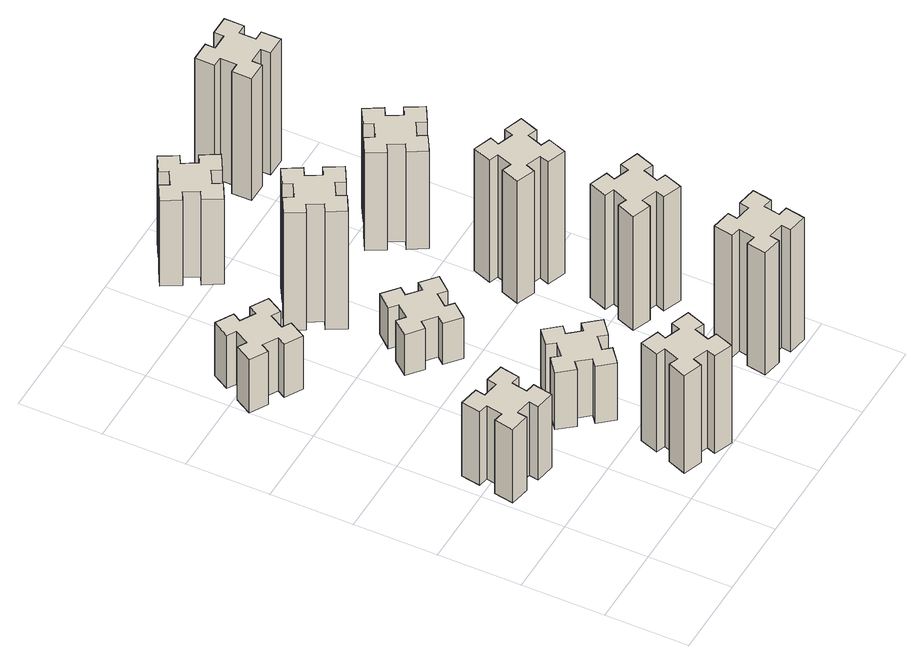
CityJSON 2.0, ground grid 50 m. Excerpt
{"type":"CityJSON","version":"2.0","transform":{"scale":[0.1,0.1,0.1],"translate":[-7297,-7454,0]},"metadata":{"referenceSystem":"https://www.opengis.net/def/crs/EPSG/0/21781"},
"CityObjects":{
"building1":{"type":"Building","attributes":{"class":"1000","function":"1000","usage":"1000","yearOfConstruction":2016,"roofType":"1000","measuredHeight":54,"storeysAboveGround":30,"storeysBelowGround":0},"geometry":[{"type":"Solid","lod":"1","boundaries":[[[[0,1,2,3,4,5,6,7,8,9,10,11,12,13,14,15,16,17,18,19]],[[17,16,20,21]],[[16,15,22,20]],[[15,14,23,22]],[[14,13,24,23]],[[13,12,25,24]],[[12,11,26,25]],[[11,10,27,26]],[[10,9,28,27]],[[9,8,29,28]],[[8,7,30,29]],[[7,6,31,30]],[[6,5,32,31]],[[5,4,33,32]],[[4,3,34,33]],[[3,2,35,34]],[[2,1,36,35]],[[1,0,37,36]],[[0,19,38,37]],[[19,18,39,38]],[[18,17,21,39]],[[24,25,26,27,28,29,30,31,32,33,34,35,36,37,38,39,21,20,22,23]]]]}]},
"building2":{"type":"Building","attributes":{"class":"1000","function":"1000","usage":"1000","yearOfConstruction":2016,"roofType":"1000","measuredHeight":72,"storeysAboveGround":30,"storeysBelowGround":0},"geometry":[{"type":"Solid","lod":"1","boundaries":[[[[40,41,42,43,44,45,46,47,48,49,50,51,52,53,54,55,56,57,58,59]],[[57,56,60,61]],[[56,55,62,60]],[[55,54,63,62]],[[54,53,64,63]],[[53,52,65,64]],[[52,51,66,65]],[[51,50,67,66]],[[50,49,68,67]],[[49,48,69,68]],[[48,47,70,69]],[[47,46,71,70]],[[46,45,72,71]],[[45,44,73,72]],[[44,43,74,73]],[[43,42,75,74]],[[42,41,76,75]],[[41,40,77,76]],[[40,59,78,77]],[[59,58,79,78]],[[58,57,61,79]],[[64,65,66,67,68,69,70,71,72,73,74,75,76,77,78,79,61,60,62,63]]]]}]},
"building3":{"type":"Building","attributes":{"class":"1000","function":"1000","usage":"1000","yearOfConstruction":2016,"roofType":"1000","measuredHeight":39,"storeysAboveGround":30,"storeysBelowGround":0},"geometry":[{"type":"Solid","lod":"1","boundaries":[[[[80,81,82,83,84,85,86,87,88,89,90,91,92,93,94,95,96,97,98,99]],[[97,96,100,101]],[[96,95,102,100]],[[95,94,103,102]],[[94,93,104,103]],[[93,92,105,104]],[[92,91,106,105]],[[91,90,107,106]],[[90,89,108,107]],[[89,88,109,108]],[[88,87,110,109]],[[87,86,111,110]],[[86,85,112,111]],[[85,84,113,112]],[[84,83,114,113]],[[83,82,115,114]],[[82,81,116,115]],[[81,80,117,116]],[[80,99,118,117]],[[99,98,119,118]],[[98,97,101,119]],[[104,105,106,107,108,109,110,111,112,113,114,115,116,117,118,119,101,100,102,103]]]]}]},
"building4":{"type":"Building","attributes":{"class":"1000","function":"1000","usage":"1000","yearOfConstruction":2016,"roofType":"1000","measuredHeight":42,"storeysAboveGround":30,"storeysBelowGround":0},"geometry":[{"type":"Solid","lod":"1","boundaries":[[[[120,121,122,123,124,125,126,127,128,129,130,131,132,133,134,135,136,137,138,139]],[[137,136,140,141]],[[136,135,142,140]],[[135,134,143,142]],[[134,133,144,143]],[[133,132,145,144]],[[132,131,146,145]],[[131,130,147,146]],[[130,129,148,147]],[[129,128,149,148]],[[128,127,150,149]],[[127,126,151,150]],[[126,125,152,151]],[[125,124,153,152]],[[124,123,154,153]],[[123,122,155,154]],[[122,121,156,155]],[[121,120,157,156]],[[120,139,158,157]],[[139,138,159,158]],[[138,137,141,159]],[[144,145,146,147,148,149,150,151,152,153,154,155,156,157,158,159,141,140,142,143]]]]}]},
"building5":{"type":"Building","attributes":{"class":"1000","function":"1000","usage":"1000","yearOfConstruction":2016,"roofType":"1000","measuredHeight":30,"storeysAboveGround":30,"storeysBelowGround":0},"geometry":[{"type":"Solid","lod":"1","boundaries":[[[[160,161,162,163,164,165,166,167,168,169,170,171,172,173,174,175,176,177,178,179]],[[177,176,180,181]],[[176,175,182,180]],[[175,174,183,182]],[[174,173,184,183]],[[173,172,185,184]],[[172,171,186,185]],[[171,170,187,186]],[[170,169,188,187]],[[169,168,189,188]],[[168,167,190,189]],[[167,166,191,190]],[[166,165,192,191]],[[165,164,193,192]],[[164,163,194,193]],[[163,162,195,194]],[[162,161,196,195]],[[161,160,197,196]],[[160,179,198,197]],[[179,178,199,198]],[[178,177,181,199]],[[184,185,186,187,188,189,190,191,192,193,194,195,196,197,198,199,181,180,182,183]]]]}]},
"building6":{"type":"Building","attributes":{"class":"1000","function":"1000","usage":"1000","yearOfConstruction":2016,"roofType":"1000","measuredHeight":87,"storeysAboveGround":30,"storeysBelowGround":0},"geometry":[{"type":"Solid","lod":"1","boundaries":[[[[200,201,202,203,204,205,206,207,208,209,210,211,212,213,214,215,216,217,218,219]],[[217,216,220,221]],[[216,215,222,220]],[[215,214,223,222]],[[214,213,224,223]],[[213,212,225,224]],[[212,211,226,225]],[[211,210,227,226]],[[210,209,228,227]],[[209,208,229,228]],[[208,207,230,229]],[[207,206,231,230]],[[206,205,232,231]],[[205,204,233,232]],[[204,203,234,233]],[[203,202,235,234]],[[202,201,236,235]],[[201,200,237,236]],[[200,219,238,237]],[[219,218,239,238]],[[218,217,221,239]],[[224,225,226,227,228,229,230,231,232,233,234,235,236,237,238,239,221,220,222,223]]]]}]},
"building7":{"type":"Building","attributes":{"class":"1000","function":"1000","usage":"1000","yearOfConstruction":2016,"roofType":"1000","measuredHeight":90,"storeysAboveGround":30,"storeysBelowGround":0},"geometry":[{"type":"Solid","lod":"1","boundaries":[[[[240,241,242,243,244,245,246,247,248,249,250,251,252,253,254,255,256,257,258,259]],[[257,256,260,261]],[[256,255,262,260]],[[255,254,263,262]],[[254,253,264,263]],[[253,252,265,264]],[[252,251,266,265]],[[251,250,267,266]],[[250,249,268,267]],[[249,248,269,268]],[[248,247,270,269]],[[247,246,271,270]],[[246,245,272,271]],[[245,244,273,272]],[[244,243,274,273]],[[243,242,275,274]],[[242,241,276,275]],[[241,240,277,276]],[[240,259,278,277]],[[259,258,279,278]],[[258,257,261,279]],[[264,265,266,267,268,269,270,271,272,273,274,275,276,277,278,279,261,260,262,263]]]]}]},
"building8":{"type":"Building","attributes":{"class":"1000","function":"1000","usage":"1000","yearOfConstruction":2016,"roofType":"1000","measuredHeight":63,"storeysAboveGround":30,"storeysBelowGround":0},"geometry":[{"type":"Solid","lod":"1","boundaries":[[[[280,281,282,283,284,285,286,287,288,289,290,291,292,293,294,295,296,297,298,299]],[[297,296,300,301]],[[296,295,302,300]],[[295,294,303,302]],[[294,293,304,303]],[[293,292,305,304]],[[292,291,306,305]],[[291,290,307,306]],[[290,289,308,307]],[[289,288,309,308]],[[288,287,310,309]],[[287,286,311,310]],[[286,285,312,311]],[[285,284,313,312]],[[284,283,314,313]],[[283,282,315,314]],[[282,281,316,315]],[[281,280,317,316]],[[280,299,318,317]],[[299,298,319,318]],[[298,297,301,319]],[[304,305,306,307,308,309,310,311,312,313,314,315,316,317,318,319,301,300,302,303]]]]}]},
"building9":{"type":"Building","attributes":{"class":"1000","function":"1000","usage":"1000","yearOfConstruction":2016,"roofType":"1000","measuredHeight":84,"storeysAboveGround":30,"storeysBelowGround":0},"geometry":[{"type":"Solid","lod":"1","boundaries":[[[[320,321,322,323,324,325,326,327,328,329,330,331,332,333,334,335,336,337,338,339]],[[337,336,340,341]],[[336,335,342,340]],[[335,334,343,342]],[[334,333,344,343]],[[333,332,345,344]],[[332,331,346,345]],[[331,330,347,346]],[[330,329,348,347]],[[329,328,349,348]],[[328,327,350,349]],[[327,326,351,350]],[[326,325,352,351]],[[325,324,353,352]],[[324,323,354,353]],[[323,322,355,354]],[[322,321,356,355]],[[321,320,357,356]],[[320,339,358,357]],[[339,338,359,358]],[[338,337,341,359]],[[344,345,346,347,348,349,350,351,352,353,354,355,356,357,358,359,341,340,342,343]]]]}]},
"building10":{"type":"Building","attributes":{"class":"1000","function":"1000","usage":"1000","yearOfConstruction":2016,"roofType":"1000","measuredHeight":90,"storeysAboveGround":30,"storeysBelowGround":0},"geometry":[{"type":"Solid","lod":"1","boundaries":[[[[360,361,362,363,364,365,366,367,368,369,370,371,372,373,374,375,376,377,378,379]],[[377,376,380,381]],[[376,375,382,380]],[[375,374,383,382]],[[374,373,384,383]],[[373,372,385,384]],[[372,371,386,385]],[[371,370,387,386]],[[370,369,388,387]],[[369,368,389,388]],[[368,367,390,389]],[[367,366,391,390]],[[366,365,392,391]],[[365,364,393,392]],[[364,363,394,393]],[[363,362,395,394]],[[362,361,396,395]],[[361,360,397,396]],[[360,379,398,397]],[[379,378,399,398]],[[378,377,381,399]],[[384,385,386,387,388,389,390,391,392,393,394,395,396,397,398,399,381,380,382,383]]]]}]},
"building11":{"type":"Building","attributes":{"class":"1000","function":"1000","usage":"1000","yearOfConstruction":2016,"roofType":"1000","measuredHeight":72,"storeysAboveGround":30,"storeysBelowGround":0},"geometry":[{"type":"Solid","lod":"1","boundaries":[[[[400,401,402,403,404,405,406,407,408,409,410,411,412,413,414,415,416,417,418,419]],[[417,416,420,421]],[[416,415,422,420]],[[415,414,423,422]],[[414,413,424,423]],[[413,412,425,424]],[[412,411,426,425]],[[411,410,427,426]],[[410,409,428,427]],[[409,408,429,428]],[[408,407,430,429]],[[407,406,431,430]],[[406,405,432,431]],[[405,404,433,432]],[[404,403,434,433]],[[403,402,435,434]],[[402,401,436,435]],[[401,400,437,436]],[[400,419,438,437]],[[419,418,439,438]],[[418,417,421,439]],[[424,425,426,427,428,429,430,431,432,433,434,435,436,437,438,439,421,420,422,423]]]]}]},
"building12":{"type":"Building","attributes":{"class":"1000","function":"1000","usage":"1000","yearOfConstruction":2016,"roofType":"1000","measuredHeight":90,"storeysAboveGround":30,"storeysBelowGround":0},"geometry":[{"type":"Solid","lod":"1","boundaries":[[[[440,441,442,443,444,445,446,447,448,449,450,451,452,453,454,455,456,457,458,459]],[[457,456,460,461]],[[456,455,462,460]],[[455,454,463,462]],[[454,453,464,463]],[[453,452,465,464]],[[452,451,466,465]],[[451,450,467,466]],[[450,449,468,467]],[[449,448,469,468]],[[448,447,470,469]],[[447,446,471,470]],[[446,445,472,471]],[[445,444,473,472]],[[444,443,474,473]],[[443,442,475,474]],[[442,441,476,475]],[[441,440,477,476]],[[440,459,478,477]],[[459,458,479,478]],[[458,457,461,479]],[[464,465,466,467,468,469,470,471,472,473,474,475,476,477,478,479,461,460,462,463]]]]}]}
},
"vertices":[
[335,897,0],[352,995,0],[411,985,0],[432,1103,0],[314,1124,0],[304,1065,0],[205,1082,0],[216,1141,0],[97,1162,0],[77,1044,0],[136,1034,0],[118,935,0],[59,946,0],[38,827,0],[157,807,0],[167,866,0],[265,848,0],[255,789,0],[373,768,0],[394,887,0],[265,848,540],[255,789,540],[167,866,540],[157,807,540],[38,827,540],[59,946,540],[118,935,540],[136,1034,540],[77,1044,540],[97,1162,540],[216,1141,540],[205,1082,540],[304,1065,540],[314,1124,540],[432,1103,540],[411,985,540],[352,995,540],[335,897,540],[394,887,540],[373,768,540],
[791,139,0],[885,105,0],[864,49,0],[977,7,0],[1018,120,0],[962,141,0],[996,235,0],[1052,214,0],[1093,327,0],[980,368,0],[960,312,0],[866,346,0],[887,402,0],[774,443,0],[733,330,0],[789,310,0],[755,216,0],[699,237,0],[657,124,0],[770,83,0],[755,216,720],[699,237,720],[789,310,720],[733,330,720],[774,443,720],[887,402,720],[866,346,720],[960,312,720],[980,368,720],[1093,327,720],[1052,214,720],[996,235,720],[962,141,720],[1018,120,720],[977,7,720],[864,49,720],[885,105,720],[791,139,720],[770,83,720],[657,124,720],
[306,2347,0],[356,2434,0],[408,2404,0],[468,2508,0],[364,2568,0],[334,2516,0],[247,2566,0],[277,2618,0],[173,2678,0],[113,2574,0],[165,2544,0],[115,2457,0],[63,2487,0],[3,2383,0],[107,2323,0],[137,2375,0],[224,2325,0],[194,2273,0],[298,2213,0],[358,2317,0],[224,2325,390],[194,2273,390],[137,2375,390],[107,2323,390],[3,2383,390],[63,2487,390],[115,2457,390],[165,2544,390],[113,2574,390],[173,2678,390],[277,2618,390],[247,2566,390],[334,2516,390],[364,2568,390],[468,2508,390],[408,2404,390],[356,2434,390],[306,2347,390],[358,2317,390],[298,2213,390],
[843,982,0],[766,917,0],[728,963,0],[636,886,0],[713,794,0],[759,833,0],[823,756,0],[777,718,0],[854,626,0],[946,703,0],[908,749,0],[984,813,0],[1023,767,0],[1115,844,0],[1038,936,0],[992,898,0],[927,974,0],[973,1013,0],[896,1105,0],[804,1028,0],[927,974,420],[973,1013,420],[992,898,420],[1038,936,420],[1115,844,420],[1023,767,420],[984,813,420],[908,749,420],[946,703,420],[854,626,420],[777,718,420],[823,756,420],[759,833,420],[713,794,420],[636,886,420],[728,963,420],[766,917,420],[843,982,420],[804,1028,420],[896,1105,420],
[984,1857,0],[908,1922,0],[946,1968,0],[854,2045,0],[777,1953,0],[823,1914,0],[759,1838,0],[713,1876,0],[636,1784,0],[728,1707,0],[766,1753,0],[843,1689,0],[804,1643,0],[896,1566,0],[973,1658,0],[927,1696,0],[992,1773,0],[1038,1734,0],[1115,1826,0],[1023,1903,0],[992,1773,300],[1038,1734,300],[927,1696,300],[973,1658,300],[896,1566,300],[804,1643,300],[843,1689,300],[766,1753,300],[728,1707,300],[636,1784,300],[713,1876,300],[759,1838,300],[823,1914,300],[777,1953,300],[854,2045,300],[946,1968,300],[908,1922,300],[984,1857,300],[1023,1903,300],[1115,1826,300],
[755,2434,0],[805,2347,0],[753,2317,0],[813,2213,0],[917,2273,0],[887,2325,0],[974,2375,0],[1004,2323,0],[1108,2383,0],[1048,2487,0],[996,2457,0],[946,2544,0],[998,2574,0],[938,2678,0],[834,2618,0],[864,2566,0],[777,2516,0],[747,2568,0],[643,2508,0],[703,2404,0],[777,2516,870],[747,2568,870],[864,2566,870],[834,2618,870],[938,2678,870],[998,2574,870],[946,2544,870],[996,2457,870],[1048,2487,870],[1108,2383,870],[1004,2323,870],[974,2375,870],[887,2325,870],[917,2273,870],[813,2213,870],[753,2317,870],[805,2347,870],[755,2434,870],[703,2404,870],[643,2508,870],
[1784,325,0],[1685,342,0],[1696,401,0],[1577,422,0],[1557,304,0],[1616,294,0],[1598,195,0],[1539,206,0],[1518,87,0],[1637,67,0],[1647,126,0],[1745,108,0],[1735,49,0],[1853,28,0],[1874,147,0],[1815,157,0],[1832,255,0],[1891,245,0],[1912,363,0],[1794,384,0],[1832,255,900],[1891,245,900],[1815,157,900],[1874,147,900],[1853,28,900],[1735,49,900],[1745,108,900],[1647,126,900],[1637,67,900],[1518,87,900],[1539,206,900],[1598,195,900],[1616,294,900],[1557,304,900],[1577,422,900],[1696,401,900],[1685,342,900],[1784,325,900],[1794,384,900],[1912,363,900],
[996,3197,0],[946,3284,0],[998,3314,0],[938,3418,0],[834,3358,0],[864,3306,0],[777,3256,0],[747,3308,0],[643,3248,0],[703,3144,0],[755,3174,0],[805,3087,0],[753,3057,0],[813,2953,0],[917,3013,0],[887,3065,0],[974,3115,0],[1004,3063,0],[1108,3123,0],[1048,3227,0],[974,3115,630],[1004,3063,630],[887,3065,630],[917,3013,630],[813,2953,630],[753,3057,630],[805,3087,630],[755,3174,630],[703,3144,630],[643,3248,630],[747,3308,630],[777,3256,630],[864,3306,630],[834,3358,630],[938,3418,630],[998,3314,630],[946,3284,630],[996,3197,630],[1048,3227,630],[1108,3123,630],
[1631,879,0],[1725,845,0],[1704,789,0],[1817,747,0],[1858,860,0],[1802,881,0],[1836,975,0],[1892,954,0],[1933,1067,0],[1820,1108,0],[1800,1052,0],[1706,1086,0],[1727,1142,0],[1614,1183,0],[1573,1070,0],[1629,1050,0],[1595,956,0],[1539,977,0],[1497,864,0],[1610,823,0],[1595,956,840],[1539,977,840],[1629,1050,840],[1573,1070,840],[1614,1183,840],[1727,1142,840],[1706,1086,840],[1800,1052,840],[1820,1108,840],[1933,1067,840],[1892,954,840],[1836,975,840],[1802,881,840],[1858,860,840],[1817,747,840],[1704,789,840],[1725,845,840],[1631,879,840],[1610,823,840],[1497,864,840],
[1700,1692,0],[1606,1726,0],[1627,1782,0],[1514,1823,0],[1473,1710,0],[1529,1690,0],[1495,1596,0],[1439,1617,0],[1397,1504,0],[1510,1463,0],[1531,1519,0],[1625,1485,0],[1604,1429,0],[1717,1387,0],[1758,1500,0],[1702,1521,0],[1736,1615,0],[1792,1594,0],[1833,1707,0],[1720,1748,0],[1736,1615,900],[1792,1594,900],[1702,1521,900],[1758,1500,900],[1717,1387,900],[1604,1429,900],[1625,1485,900],[1531,1519,900],[1510,1463,900],[1397,1504,900],[1439,1617,900],[1495,1596,900],[1529,1690,900],[1473,1710,900],[1514,1823,900],[1627,1782,900],[1606,1726,900],[1700,1692,900],[1720,1748,900],[1833,1707,900],
[1627,2225,0],[1714,2275,0],[1744,2223,0],[1848,2283,0],[1788,2387,0],[1736,2357,0],[1686,2444,0],[1738,2474,0],[1678,2578,0],[1574,2518,0],[1604,2466,0],[1517,2416,0],[1487,2468,0],[1383,2408,0],[1443,2304,0],[1495,2334,0],[1545,2247,0],[1493,2217,0],[1553,2113,0],[1657,2173,0],[1545,2247,720],[1493,2217,720],[1495,2334,720],[1443,2304,720],[1383,2408,720],[1487,2468,720],[1517,2416,720],[1604,2466,720],[1574,2518,720],[1678,2578,720],[1738,2474,720],[1686,2444,720],[1736,2357,720],[1788,2387,720],[1848,2283,720],[1744,2223,720],[1714,2275,720],[1627,2225,720],[1657,2173,720],[1553,2113,720],
[1565,3175,0],[1665,3175,0],[1665,3115,0],[1785,3115,0],[1785,3235,0],[1725,3235,0],[1725,3335,0],[1785,3335,0],[1785,3455,0],[1665,3455,0],[1665,3395,0],[1565,3395,0],[1565,3455,0],[1445,3455,0],[1445,3335,0],[1505,3335,0],[1505,3235,0],[1445,3235,0],[1445,3115,0],[1565,3115,0],[1505,3235,900],[1445,3235,900],[1505,3335,900],[1445,3335,900],[1445,3455,900],[1565,3455,900],[1565,3395,900],[1665,3395,900],[1665,3455,900],[1785,3455,900],[1785,3335,900],[1725,3335,900],[1725,3235,900],[1785,3235,900],[1785,3115,900],[1665,3115,900],[1665,3175,900],[1565,3175,900],[1565,3115,900],[1445,3115,900]
]}
